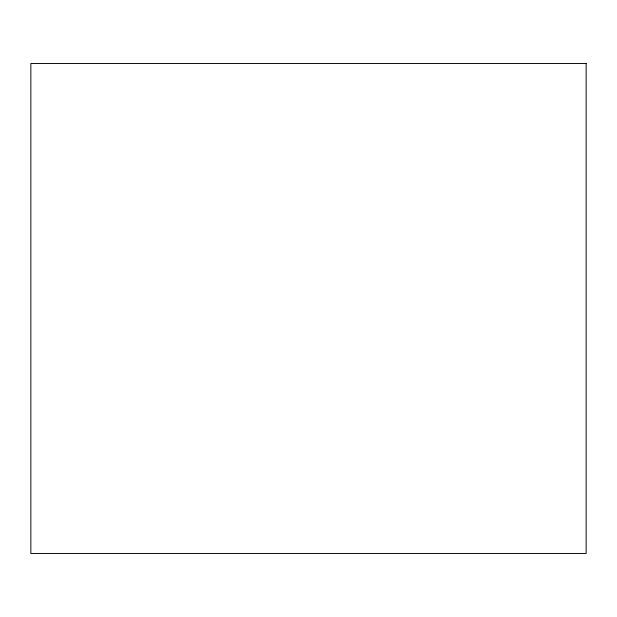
<?xml version="1.0" encoding="UTF-8"?>
<svg xmlns="http://www.w3.org/2000/svg" width="617" height="617" viewBox="0 0 617 617"><rect width="100%" height="100%" fill="white"/><g stroke="black" fill="none" stroke-linecap="round" stroke-linejoin="round"><path stroke-width="0.93" d="M586.15 63.512L30.85 63.512L30.85 553.488L586.15 553.488L586.15 63.512"/></g></svg>
